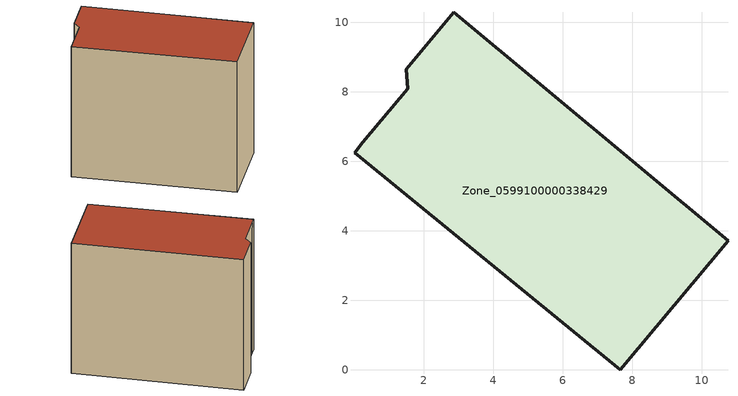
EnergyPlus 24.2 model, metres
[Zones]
Zone_0599100000338429
 floor ground (C_G): 1.53,8.1 1.49,8.65 2.86,10.3 10.75,3.72 7.66,0 0.01,6.25 0.25,6.55 z0
 wall outside (C_F): 7.66,0 10.75,3.72 2.86,10.3 1.49,8.65 1.53,8.1 0.25,6.55 0.01,6.25 7.66,0 z0:8.69
 roof outside (C_R): 0.25,6.55 0.01,6.25 7.66,0 10.75,3.72 2.86,10.3 1.49,8.65 1.53,8.1 z8.69
[BUILDING]
Pand.0599100000338429: North Axis=0; Terrain=City; Loads Convergence Tolerance Value=0.04; Temperature Convergence Tolerance Value=0.4; Solar Distribution=FullExterior; Maximum Number of Warmup Days=25; Minimum Number of Warmup Days=1
[Site:Location]
Rotterdam.The.Hague.AP_ZH_NLD Design_Conditions: Latitude=51.96; Longitude=4.45; Time Zone=1; Elevation=-4.5
[SITE:GROUNDTEMPERATURE:BUILDINGSURFACE]
18, 18, 18, 18, 18, 18, 18, 18, 18, 18, 18, 18
[MATERIAL] Thermal Absorptance=0.9; Solar Absorptance=0.7; Visible Absorptance=0.7
Name | Roughness | Thickness | Conductivity | Density | Specific Heat
G.TI.1992-2005 | MediumSmooth | 0.15 | 0.06 | 540 | 1210
F.TI.1992-2005 | Rough | 0.3 | 0.12 | 1920 | 840
R.TI.1992-2005 | MediumRough | 0.2 | 0.08 | 1500 | 1000
[CONSTRUCTION]
C_G: G.TI.1992-2005
C_F: F.TI.1992-2005
C_R: R.TI.1992-2005
[ZONE]
Zone_0599100000338429: Type=1; Multiplier=1; Ceiling Height=Autocalculate; Volume=Autocalculate; Floor Area=autocalculate; Part of Total Floor Area=Yes
[ZONEINFILTRATION:DESIGNFLOWRATE]
Infil_Zone_0599100000338429: Zone or ZoneList or Space or SpaceList=Zone_0599100000338429; Schedule=AlwaysOn; Design Flow Rate Calculation Method=Flow/Area; Flow Rate per Floor Area=0.0015; Constant Term Coefficient=1; Temperature Term Coefficient=0; Velocity Term Coefficient=0; Velocity Squared Term Coefficient=0
[HVACTEMPLATE:ZONE:IDEALLOADSAIRSYSTEM]
Zone_0599100000338429: Maximum Heating Supply Air Temperature=50; Minimum Cooling Supply Air Temperature=13; Maximum Heating Supply Air Humidity Ratio=0.0156; Minimum Cooling Supply Air Humidity Ratio=0.0077; Heating Limit=NoLimit; Cooling Limit=NoLimit; Dehumidification Control Type=ConstantSensibleHeatRatio; Cooling Sensible Heat Ratio=0.7; Dehumidification Setpoint=60; Humidification Control Type=None; Humidification Setpoint=30; Outdoor Air Method=None; Outdoor Air Flow Rate per Person=0.00944; Outdoor Air Flow Rate per Zone Floor Area=0; Outdoor Air Flow Rate per Zone=0; Demand Controlled Ventilation Type=None; Outdoor Air Economizer Type=NoEconomizer; Heat Recovery Type=None; Sensible Heat Recovery Effectiveness=0.7; Latent Heat Recovery Effectiveness=0.65
[ZONECONTROL:THERMOSTAT]
ThermostatControl_Zone_0599100000338429: Zone or ZoneList=Zone_0599100000338429; Control Type Schedule=DualSetpointControlType; Control 1=Thermostat_Zone_0599100000338429; Temperature Difference Between Cutout And Setpoint=0
[THERMOSTATSETPOINT:DUALSETPOINT]
Thermostat_Zone_0599100000338429: Heating Setpoint Temperature Schedule=HeatingSetpoint_Zone_0599100000338429; Cooling Setpoint Temperature Schedule=CoolingSetpoint_Zone_0599100000338429
[SCHEDULE:COMPACT]
HeatingSetpoint_Zone_0599100000338429: Through: 12/31, For: AllDays, Until: 24:00, 21
CoolingSetpoint_Zone_0599100000338429: Through: 12/31, For: AllDays, Until: 24:00, 24
DualSetpointControlType: Through: 12/31, For: AllDays, Until: 24:00, 4
AlwaysOn: Through: 12/31, For: AllDays, Until: 24:00, 1
